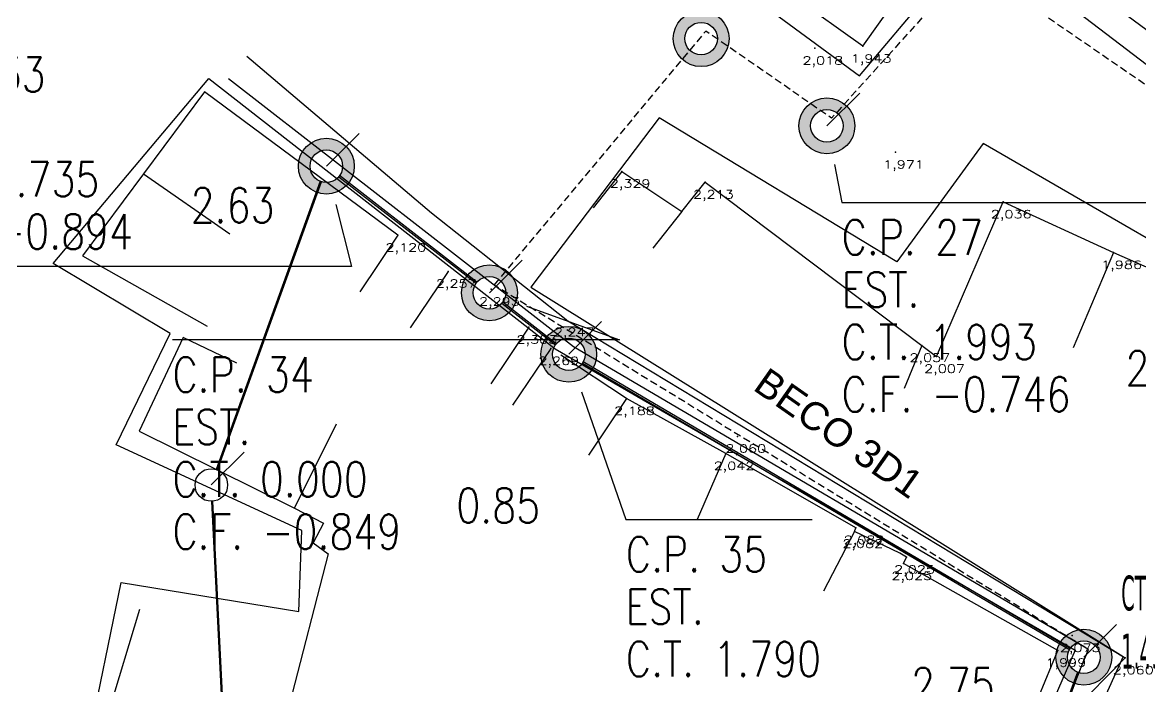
# Model space of a CAD drawing. Extents: x -160 to 364724, y -100 to 7353297.
# Drawn here: x 359186.83 to 359234.85, y 7352747.04 to 7352775.59 of the extents above; entities that cross this region are included whole.
import ezdxf
from ezdxf.enums import TextEntityAlignment as Align

# ---------------------------------------------------------------- set-up
doc = ezdxf.new("R2010")
doc.units = 0
doc.header["$LTSCALE"] = 5
for name, pattern in [('CENTER2', [1.125, 0.75, -0.125, 0.125, -0.125]), ('CONTINUO', [0]), ('DASHDOT2', [12.7, 6.35, -3.175, 0, -3.175]), ('HIDDEN2', [0.1875, 0.125, -0.0625])]:
    doc.linetypes.add(name, pattern=pattern)
for name, color, linetype in [('0-quadras', 6, 'Continuous'), ('ID_TRECHO_PV', 7, 'Continuous'), ('LIN - REDE EXISTENTE SECUNDÁRIA', 2, 'Continuous'), ('LT-COTAS', 7, 'CONTINUO'), ('ortofoto', 7, 'Continuous'), ('P_Eixo', 1, 'CENTER2'), ('PONTOS-AGUA_U', 7, 'Continuous'), ('PONTOS-CAIXAS_U', 1, 'Continuous'), ('PS_PONTOS_IDENTIFICACAO_LIN', 7, 'Continuous'), ('PS_PONTOS_IDENTIFICACAO_TXT', 7, 'Continuous'), ('TUBO_PE_80_NTS194_PN_12_5', 7, 'Continuous'), ('ZZ-Carimbo Texto', 7, 'Continuous')]:
    doc.layers.add(name, color=color, linetype=linetype)
doc.layers.add('LT-ALINHAMENTO-PREDIAL', color=4, linetype='DASHDOT2', lineweight=25)
doc.styles.add('1_0250 R200', font='verdana.ttf', dxfattribs={"width": 0.4, "height": 0.4})
doc.styles.add('CARIMBO', font='arial.ttf', dxfattribs={"height": 2})
doc.styles.add('ROMANS', font='ROMANS.shx', dxfattribs={"height": 2})
doc.styles.add('simplex', font='simplex.shx', dxfattribs={"width": 0.8})
doc.styles.get("Standard").update_dxf_attribs({"font": 'arial.ttf'})
picture_1 = doc.add_image_def('image1.tif', size_in_pixel=(14710, 13573))

# ---------------------------------------------------------------- blocks, each defined once
blk = doc.blocks.new('SIMB_PONTO')
at = {"color": 0}
blk.add_point((0, 0), dxfattribs=at)
for tag in ['COTA', 'PONTO', 'DESC']:
    blk.add_attdef(tag, (0, 0), '', height=1)
blk = doc.blocks.new('*U904', base_point=(550.6981, 290.3575))
blk.add_circle((550.6981, 290.3575), 0.14)
blk = doc.blocks.new('*U905', base_point=(550.6981, 290.3575))
blk.add_circle((550.6981, 290.3575), 0.14)
blk = doc.blocks.new('*U908', base_point=(9679.1845, 9377.7927))
at = {"const_width": 0.1, "flags": 128}
blk.add_lwpolyline([(9678.9945, 9377.7927, 1), (9679.3745, 9377.7927, 1)], format="xyb", close=True, dxfattribs=at)
blk.add_circle((9679.1845, 9377.7927), 0.24)
blk = doc.blocks.new('*U909', base_point=(9679.1845, 9377.7927))
at = {"const_width": 0.1, "flags": 128}
blk.add_lwpolyline([(9678.9945, 9377.7927, 1), (9679.3745, 9377.7927, 1)], format="xyb", close=True, dxfattribs=at)
blk.add_circle((9679.1845, 9377.7927), 0.24)
blk = doc.blocks.new('*U924', base_point=(550.6981, 290.3575))
blk.add_circle((550.6981, 290.3575), 0.14)
blk = doc.blocks.new('*U925', base_point=(550.6981, 290.3575))
blk.add_circle((550.6981, 290.3575), 0.14)
blk = doc.blocks.new('*U926', base_point=(550.6981, 290.3575))
blk.add_circle((550.6981, 290.3575), 0.14)
blk = doc.blocks.new('*U927', base_point=(550.6981, 290.3575))
blk.add_circle((550.6981, 290.3575), 0.14)
blk = doc.blocks.new('*U929', base_point=(9679.1845, 9377.7927))
at = {"const_width": 0.1, "flags": 128}
blk.add_lwpolyline([(9678.9945, 9377.7927, 1), (9679.3745, 9377.7927, 1)], format="xyb", close=True, dxfattribs=at)
blk.add_circle((9679.1845, 9377.7927), 0.24)
blk = doc.blocks.new('*U930', base_point=(9679.1845, 9377.7927))
at = {"const_width": 0.1, "flags": 128}
blk.add_lwpolyline([(9678.9945, 9377.7927, 1), (9679.3745, 9377.7927, 1)], format="xyb", close=True, dxfattribs=at)
blk.add_circle((9679.1845, 9377.7927), 0.24)
blk = doc.blocks.new('*U931', base_point=(9679.1845, 9377.7927))
at = {"const_width": 0.1, "flags": 128}
blk.add_lwpolyline([(9678.9945, 9377.7927, 1), (9679.3745, 9377.7927, 1)], format="xyb", close=True, dxfattribs=at)
blk.add_circle((9679.1845, 9377.7927), 0.24)
blk = doc.blocks.new('*U932', base_point=(9679.1845, 9377.7927))
at = {"const_width": 0.1, "flags": 128}
blk.add_lwpolyline([(9678.9945, 9377.7927, 1), (9679.3745, 9377.7927, 1)], format="xyb", close=True, dxfattribs=at)
blk.add_circle((9679.1845, 9377.7927), 0.24)
blk = doc.blocks.new('*U936', base_point=(550.6981, 290.3575))
blk.add_circle((550.6981, 290.3575), 0.14)
blk = doc.blocks.new('*U937', base_point=(550.6981, 290.3575))
blk.add_circle((550.6981, 290.3575), 0.14)
blk = doc.blocks.new('*U938', base_point=(550.6981, 290.3575))
blk.add_circle((550.6981, 290.3575), 0.14)
blk = doc.blocks.new('*U939', base_point=(550.6981, 290.3575))
blk.add_circle((550.6981, 290.3575), 0.14)
blk = doc.blocks.new('*U940', base_point=(550.6981, 290.3575))
blk.add_circle((550.6981, 290.3575), 0.14)
blk = doc.blocks.new('*U943', base_point=(550.6981, 290.3575))
blk.add_circle((550.6981, 290.3575), 0.14)

msp = doc.modelspace()

# ---------------------------------------------------------------- linework, layer by layer
at = {"layer": 'ID_TRECHO_PV'}
for p, q in [((359221.381, 7352771.143), (359222.788, 7352772.55)), ((359199.885, 7352769.409), (359201.292, 7352770.816)), ((359206.887, 7352763.969), (359208.294, 7352765.376)), ((359210.293, 7352761.324), (359211.7, 7352762.731)), ((359194.946, 7352755.707), (359196.353, 7352757.114)), ((359232.415, 7352748.305), (359233.822, 7352749.712))]:
    msp.add_line(p, q, dxfattribs=at)
at = {"layer": 'LIN - REDE EXISTENTE SECUNDÁRIA'}
msp.add_lwpolyline([(359225.263, 7352734.808), (359228.184, 7352743.597), (359230.586, 7352743.714), (359232.614, 7352748.634), (359210.492, 7352761.652), (359195.684, 7352773.156)], dxfattribs=at)
at = {"layer": 'LT-ALINHAMENTO-PREDIAL', "color": 8, "flags": 128}
for points, elevation in [([(359222.929, 7352774.563), (359227.836, 7352781.513), (359225.756, 7352783.221)], 1.943), ([(359232.501, 7352781.778), (359230.38, 7352778.784), (359235.342, 7352775.102), (359237.054, 7352777.075), (359243.276, 7352772.344), (359243.439, 7352772.527)], 1.958), ([(359222.929, 7352774.563), (359218.997, 7352777.368)], 1.943), ([(359210.181, 7352762.806), (359204.396, 7352767.387), (359196.476, 7352774.117)], 2.247), ([(359212.581, 7352769.186), (359215.154, 7352767.455), (359216.156, 7352768.721), (359225.451, 7352761.704), (359226.082, 7352761.231)], 2.329), ([(359226.082, 7352761.231), (359228.943, 7352767.87), (359233.684, 7352765.697), (359238.234, 7352763.698), (359239.068, 7352765.108), (359240.05, 7352766.886), (359248.087, 7352760.436), (359251.079, 7352759.595), (359254.371, 7352758.181), (359254.156, 7352757.597), (359257.345, 7352756.553), (359256.952, 7352755.243), (359262.772, 7352753.35), (359266.963, 7352750.943), (359269.794, 7352750.225), (359269.609, 7352749.56), (359269.942, 7352749.446), (359276.661, 7352747.733)], 2.007), ([(359202.951, 7352766.441), (359201.318, 7352764.011)], 1.735), ([(359227.781, 7352744.551), (359229.487, 7352744.193), (359231.294, 7352748.599), (359224.672, 7352752.326), (359224.791, 7352752.602), (359224.513, 7352752.777), (359222.568, 7352753.712), (359222.627, 7352753.871), (359217.042, 7352757.054), (359212.769, 7352759.422), (359209.518, 7352761.569), (359208.576, 7352762.484), (359205.113, 7352764.889), (359202.951, 7352766.441)], 1.735), ([(359233.684, 7352765.697), (359231.952, 7352761.603)], 1.986), ([(359205.113, 7352764.889), (359203.48, 7352762.459)], 1.735), ([(359208.576, 7352762.484), (359206.943, 7352760.054)], 1.735), ([(359210.181, 7352762.806), (359234.188, 7352748.276)], 2.247), ([(359209.518, 7352761.569), (359207.885, 7352759.139)], 1.735), ([(359212.769, 7352759.422), (359211.136, 7352756.992)], 1.735), ([(359217.042, 7352757.054), (359215.813, 7352754.222)], 1.735), ([(359222.568, 7352753.712), (359221.228, 7352751.149)], 1.735), ([(359231.14, 7352741.963), (359231.39, 7352743.29), (359231.885, 7352745.075), (359231.444, 7352745.487), (359234.188, 7352748.276), (359234.188, 7352748.276)], 1.709)]:
    msp.add_lwpolyline(points, dxfattribs=dict(at, elevation=elevation))
at = {"layer": 'LT-ALINHAMENTO-PREDIAL', "color": 8, "ltscale": 3, "flags": 128}
for points, elevation in [([(359202.951, 7352766.441), (359194.65, 7352772.602), (359192.033, 7352769.076)], 1.735), ([(359212.581, 7352769.186), (359211.339, 7352767.618)], 2.329), ([(359192.033, 7352769.076), (359189.415, 7352765.549), (359194.765, 7352762.534)], 1.735), ([(359192.033, 7352769.076), (359195.743, 7352766.5)], 1.735), ([(359215.154, 7352767.455), (359213.912, 7352765.887)], 2.213), ([(359225.451, 7352761.704), (359224.692, 7352759.854)], 2.057), ([(359197.523, 7352743.699), (359190.505, 7352745.81), (359191.876, 7352750.368)], 1.735)]:
    msp.add_lwpolyline(points, dxfattribs=dict(at, elevation=elevation))
for points in [[(359196.047, 7352760.949), (359193.736, 7352762.053), (359191.841, 7352758.016), (359198.516, 7352754.706), (359200.315, 7352758.334)], [(359198.516, 7352754.706), (359199.761, 7352754.07), (359199.326, 7352753.22), (359199.957, 7352752.743), (359198.291, 7352746.251)]]:
    msp.add_lwpolyline(points, dxfattribs=at)
at = {"layer": 'PS_PONTOS_IDENTIFICACAO_LIN', "linetype": 'Continuous'}
for points in [[(359221.703, 7352769.474), (359222.016, 7352767.852), (359241.216, 7352767.852)], [(359200.296, 7352767.76), (359200.959, 7352765.099), (359181.759, 7352765.099)], [(359208.486, 7352763.392), (359212.48, 7352761.949), (359193.28, 7352761.949)]]:
    msp.add_lwpolyline(points, dxfattribs=at)
at = {"layer": 'TUBO_PE_80_NTS194_PN_12_5', "linetype": 'Continuous'}
for points in [[(359195.183, 7352756.365), (359195.213, 7352756.355), (359199.678, 7352768.74), (359199.648, 7352768.75), (359199.618, 7352768.761), (359195.154, 7352756.376)], [(359200.438, 7352768.98), (359200.418, 7352768.955), (359206.316, 7352764.374), (359206.335, 7352764.398), (359206.354, 7352764.423), (359200.457, 7352769.005)], [(359207.44, 7352763.54), (359207.42, 7352763.515), (359209.722, 7352761.728), (359209.741, 7352761.753), (359209.76, 7352761.778), (359207.459, 7352763.565)], [(359194.981, 7352755.008), (359194.949, 7352755.007), (359195.497, 7352744.106), (359195.528, 7352744.108), (359195.559, 7352744.109), (359195.012, 7352755.01)], [(359232.171, 7352747.649), (359232.141, 7352747.66), (359230.518, 7352743.3), (359230.547, 7352743.289), (359230.577, 7352743.278), (359232.2, 7352747.639)]]:
    msp.add_lwpolyline(points, close=True, dxfattribs=at)

# ---------------------------------------------------------------- block references
at = {"layer": 'LT-COTAS'}
ref = msp.add_blockref('SIMB_PONTO', (359220.856, 7352774.476, 2.018), dxfattribs=at)
ref.add_attrib('COTA', '2,018', dxfattribs={"layer": '0', "color": 8, "height": 0.35, "style": 'simplex', "width": 1.3125, "flags": 8}).set_placement((359220.331, 7352773.776), (359222.081, 7352773.776), align=Align.FIT)
ref = msp.add_blockref('SIMB_PONTO', (359220.856, 7352774.476, 2.018), dxfattribs=at)
ref.add_attrib('COTA', '2,018', dxfattribs={"layer": '0', "color": 8, "height": 0.35, "style": 'simplex', "width": 1.3125, "flags": 8}).set_placement((359220.331, 7352773.776), (359222.081, 7352773.776), align=Align.FIT)
for p in [(359220.856, 7352774.476, 2.018), (359220.856, 7352774.476, 2.018), (359222.929, 7352774.563, 1.943), (359222.929, 7352774.563, 1.943), (359224.321, 7352770.01, 1.971), (359224.321, 7352770.01, 1.971), (359212.581, 7352769.186, 2.329), (359212.581, 7352769.186, 2.329), (359216.156, 7352768.721, 2.213), (359216.156, 7352768.721, 2.213), (359228.943, 7352767.87, 2.036), (359228.943, 7352767.87, 2.036), (359202.951, 7352766.441, 2.12), (359233.684, 7352765.697, 1.986), (359233.684, 7352765.697, 1.986), (359205.113, 7352764.889, 2.257), (359206.968, 7352764.12, 2.293), (359208.576, 7352762.484, 2.303), (359210.181, 7352762.806, 2.247), (359209.518, 7352761.569, 2.269), (359225.451, 7352761.704, 2.057), (359225.451, 7352761.704, 2.057), (359212.769, 7352759.422, 2.188), (359217.042, 7352757.054, 2.042), (359222.627, 7352753.871, 2.082), (359222.568, 7352753.712, 2.082), (359224.672, 7352752.326, 2.025), (359224.791, 7352752.602, 2.025), (359231.908, 7352749.237, 2.073), (359231.294, 7352748.599, 1.999), (359234.188, 7352748.276, 2.06)]:
    msp.add_blockref('SIMB_PONTO', p, dxfattribs=at)
ref = msp.add_blockref('SIMB_PONTO', (359222.929, 7352774.563, 1.943), dxfattribs=at)
ref.add_attrib('COTA', '1,943', dxfattribs={"layer": '0', "color": 8, "height": 0.35, "style": 'simplex', "width": 1.3125, "flags": 8}).set_placement((359222.404, 7352773.863), (359224.154, 7352773.863), align=Align.FIT)
ref = msp.add_blockref('SIMB_PONTO', (359222.929, 7352774.563, 1.943), dxfattribs=at)
ref.add_attrib('COTA', '1,943', dxfattribs={"layer": '0', "color": 8, "height": 0.35, "style": 'simplex', "width": 1.3125, "flags": 8}).set_placement((359222.404, 7352773.863), (359224.154, 7352773.863), align=Align.FIT)
ref = msp.add_blockref('SIMB_PONTO', (359224.321, 7352770.01, 1.971), dxfattribs=at)
ref.add_attrib('COTA', '1,971', dxfattribs={"layer": '0', "color": 8, "height": 0.35, "style": 'simplex', "width": 1.478873, "flags": 8}).set_placement((359223.796, 7352769.31), (359225.546, 7352769.31), align=Align.FIT)
ref = msp.add_blockref('SIMB_PONTO', (359224.321, 7352770.01, 1.971), dxfattribs=at)
ref.add_attrib('COTA', '1,971', dxfattribs={"layer": '0', "color": 8, "height": 0.35, "style": 'simplex', "width": 1.478873, "flags": 8}).set_placement((359223.796, 7352769.31), (359225.546, 7352769.31), align=Align.FIT)
ref = msp.add_blockref('SIMB_PONTO', (359212.581, 7352769.186, 2.329), dxfattribs=at)
ref.add_attrib('COTA', '2,329', dxfattribs={"layer": '0', "color": 8, "height": 0.35, "style": 'simplex', "width": 1.26506, "flags": 8}).set_placement((359212.056, 7352768.486), (359213.806, 7352768.486), align=Align.FIT)
ref = msp.add_blockref('SIMB_PONTO', (359212.581, 7352769.186, 2.329), dxfattribs=at)
ref.add_attrib('COTA', '2,329', dxfattribs={"layer": '0', "color": 8, "height": 0.35, "style": 'simplex', "width": 1.26506, "flags": 8}).set_placement((359212.056, 7352768.486), (359213.806, 7352768.486), align=Align.FIT)
ref = msp.add_blockref('SIMB_PONTO', (359216.156, 7352768.721, 2.213), dxfattribs=at)
ref.add_attrib('COTA', '2,213', dxfattribs={"layer": '0', "color": 8, "height": 0.35, "style": 'simplex', "width": 1.3125, "flags": 8}).set_placement((359215.631, 7352768.021), (359217.381, 7352768.021), align=Align.FIT)
ref = msp.add_blockref('SIMB_PONTO', (359216.156, 7352768.721, 2.213), dxfattribs=at)
ref.add_attrib('COTA', '2,213', dxfattribs={"layer": '0', "color": 8, "height": 0.35, "style": 'simplex', "width": 1.3125, "flags": 8}).set_placement((359215.631, 7352768.021), (359217.381, 7352768.021), align=Align.FIT)
ref = msp.add_blockref('SIMB_PONTO', (359228.943, 7352767.87, 2.036), dxfattribs=at)
ref.add_attrib('COTA', '2,036', dxfattribs={"layer": '0', "color": 8, "height": 0.35, "style": 'simplex', "width": 1.26506, "flags": 8}).set_placement((359228.418, 7352767.17), (359230.168, 7352767.17), align=Align.FIT)
ref = msp.add_blockref('SIMB_PONTO', (359228.943, 7352767.87, 2.036), dxfattribs=at)
ref.add_attrib('COTA', '2,036', dxfattribs={"layer": '0', "color": 8, "height": 0.35, "style": 'simplex', "width": 1.26506, "flags": 8}).set_placement((359228.418, 7352767.17), (359230.168, 7352767.17), align=Align.FIT)
ref = msp.add_blockref('SIMB_PONTO', (359202.951, 7352766.441, 2.12), dxfattribs=at)
ref.add_attrib('COTA', '2,120', dxfattribs={"layer": '0', "color": 8, "height": 0.35, "style": 'simplex', "width": 1.3125, "flags": 8}).set_placement((359202.426, 7352765.741), (359204.176, 7352765.741), align=Align.FIT)
ref = msp.add_blockref('SIMB_PONTO', (359233.684, 7352765.697, 1.986), dxfattribs=at)
ref.add_attrib('COTA', '1,986', dxfattribs={"layer": '0', "color": 8, "height": 0.35, "style": 'simplex', "width": 1.329114, "flags": 8}).set_placement((359233.159, 7352764.997), (359234.909, 7352764.997), align=Align.FIT)
ref = msp.add_blockref('SIMB_PONTO', (359233.684, 7352765.697, 1.986), dxfattribs=at)
ref.add_attrib('COTA', '1,986', dxfattribs={"layer": '0', "color": 8, "height": 0.35, "style": 'simplex', "width": 1.329114, "flags": 8}).set_placement((359233.159, 7352764.997), (359234.909, 7352764.997), align=Align.FIT)
ref = msp.add_blockref('SIMB_PONTO', (359205.113, 7352764.889, 2.257), dxfattribs=at)
ref.add_attrib('COTA', '2,257', dxfattribs={"layer": '0', "color": 8, "height": 0.35, "style": 'simplex', "width": 1.25, "flags": 8}).set_placement((359204.588, 7352764.189), (359206.338, 7352764.189), align=Align.FIT)
ref = msp.add_blockref('SIMB_PONTO', (359206.968, 7352764.12, 2.293), dxfattribs=at)
ref.add_attrib('COTA', '2,293', dxfattribs={"layer": '0', "color": 8, "height": 0.35, "style": 'simplex', "width": 1.25, "flags": 8}).set_placement((359206.443, 7352763.42), (359208.193, 7352763.42), align=Align.FIT)
ref = msp.add_blockref('SIMB_PONTO', (359208.576, 7352762.484, 2.303), dxfattribs=at)
ref.add_attrib('COTA', '2,303', dxfattribs={"layer": '0', "color": 8, "height": 0.35, "style": 'simplex', "width": 1.25, "flags": 8}).set_placement((359208.051, 7352761.784), (359209.801, 7352761.784), align=Align.FIT)
ref = msp.add_blockref('SIMB_PONTO', (359210.181, 7352762.806, 2.247), dxfattribs=at)
ref.add_attrib('COTA', '2,247', dxfattribs={"layer": '0', "color": 8, "height": 0.35, "style": 'simplex', "width": 1.25, "flags": 8}).set_placement((359209.656, 7352762.106), (359211.406, 7352762.106), align=Align.FIT)
ref = msp.add_blockref('SIMB_PONTO', (359209.518, 7352761.569, 2.269), dxfattribs=at)
ref.add_attrib('COTA', '2,269', dxfattribs={"layer": '0', "color": 8, "height": 0.35, "style": 'simplex', "width": 1.26506, "flags": 8}).set_placement((359208.993, 7352760.869), (359210.743, 7352760.869), align=Align.FIT)
ref = msp.add_blockref('SIMB_PONTO', (359212.769, 7352759.422, 2.188), dxfattribs=at)
ref.add_attrib('COTA', '2,188', dxfattribs={"layer": '0', "color": 8, "height": 0.35, "style": 'simplex', "width": 1.3125, "flags": 8}).set_placement((359212.244, 7352758.722), (359213.994, 7352758.722), align=Align.FIT)
ref = msp.add_blockref('SIMB_PONTO', (359222.627, 7352753.871, 2.082), dxfattribs=at)
ref.add_attrib('COTA', '2,082', dxfattribs={"layer": '0', "color": 8, "height": 0.35, "style": 'simplex', "width": 1.25, "flags": 8}).set_placement((359222.102, 7352753.171), (359223.852, 7352753.171), align=Align.FIT)
ref = msp.add_blockref('SIMB_PONTO', (359222.568, 7352753.712, 2.082), dxfattribs=at)
ref.add_attrib('COTA', '2,082', dxfattribs={"layer": '0', "color": 8, "height": 0.35, "style": 'simplex', "width": 1.25, "flags": 8}).set_placement((359222.043, 7352753.012), (359223.793, 7352753.012), align=Align.FIT)
ref = msp.add_blockref('SIMB_PONTO', (359224.672, 7352752.326, 2.025), dxfattribs=at)
ref.add_attrib('COTA', '2,025', dxfattribs={"layer": '0', "color": 8, "height": 0.35, "style": 'simplex', "width": 1.25, "flags": 8}).set_placement((359224.147, 7352751.626), (359225.897, 7352751.626), align=Align.FIT)
ref = msp.add_blockref('SIMB_PONTO', (359224.791, 7352752.602, 2.025), dxfattribs=at)
ref.add_attrib('COTA', '2,025', dxfattribs={"layer": '0', "color": 8, "height": 0.35, "style": 'simplex', "width": 1.25, "flags": 8}).set_placement((359224.266, 7352751.902), (359226.016, 7352751.902), align=Align.FIT)
ref = msp.add_blockref('SIMB_PONTO', (359231.908, 7352749.237, 2.073), dxfattribs=at)
ref.add_attrib('COTA', '2,073', dxfattribs={"layer": '0', "color": 8, "height": 0.35, "style": 'simplex', "width": 1.25, "flags": 8}).set_placement((359231.383, 7352748.537), (359233.133, 7352748.537), align=Align.FIT)
ref = msp.add_blockref('SIMB_PONTO', (359231.294, 7352748.599, 1.999), dxfattribs=at)
ref.add_attrib('COTA', '1,999', dxfattribs={"layer": '0', "color": 8, "height": 0.35, "style": 'simplex', "width": 1.329114, "flags": 8}).set_placement((359230.769, 7352747.899), (359232.519, 7352747.899), align=Align.FIT)
ref = msp.add_blockref('SIMB_PONTO', (359234.188, 7352748.276, 2.06), dxfattribs=at)
ref.add_attrib('COTA', '2,060', dxfattribs={"layer": '0', "color": 8, "height": 0.35, "style": 'simplex', "width": 1.25, "flags": 8}).set_placement((359233.663, 7352747.576), (359235.413, 7352747.576), align=Align.FIT)
at = {"layer": 'PONTOS-AGUA_U', "xscale": 5, "yscale": 5, "zscale": 5}
for name, p in [('*U905', (359215.979, 7352774.89)), ('*U904', (359221.381, 7352771.143)), ('*U936', (359221.381, 7352771.143)), ('*U925', (359199.885, 7352769.409)), ('*U938', (359199.885, 7352769.409)), ('*U924', (359206.887, 7352763.969)), ('*U937', (359206.887, 7352763.969)), ('*U926', (359210.293, 7352761.324)), ('*U939', (359210.293, 7352761.324)), ('*U943', (359194.946, 7352755.707)), ('*U927', (359232.415, 7352748.305)), ('*U940', (359232.415, 7352748.305))]:
    msp.add_blockref(name, p, dxfattribs=at)
at = {"layer": 'PONTOS-CAIXAS_U', "xscale": 5, "yscale": 5, "zscale": 5}
for name, p in [('*U908', (359215.979, 7352774.89)), ('*U909', (359221.381, 7352771.143)), ('*U929', (359199.885, 7352769.409)), ('*U930', (359206.887, 7352763.969)), ('*U931', (359210.293, 7352761.324)), ('*U932', (359232.415, 7352748.305))]:
    msp.add_blockref(name, p, dxfattribs=at)

# ---------------------------------------------------------------- texts
at = {"layer": 'LIN - REDE EXISTENTE SECUNDÁRIA', "insert": (359234.02, 7352751.816), "char_height": 1.5, "width": 2.69755, "attachment_point": 1, "style": '1_0250 R200'}
msp.add_mtext('CT GI 1.45', dxfattribs=at)
at = {"layer": 'PS_PONTOS_IDENTIFICACAO_TXT', "style": 'ROMANS', "width": 0.8}
for s, p in [('C.P. 33', (359181.759, 7352772.599)), ('C.T. 1.735', (359181.759, 7352768.099)), ('2.63', (359194.059, 7352766.974)), ('C.F. -0.894', (359181.759, 7352765.849)), ('C.P. 27', (359222.016, 7352765.602)), ('EST. ', (359222.016, 7352763.352)), ('2.74', (359234.201, 7352759.977)), ('C.P. 34', (359193.28, 7352759.699)), ('EST. ', (359193.28, 7352757.449)), ('C.T. 0.000', (359193.28, 7352755.199)), ('0.85', (359205.466, 7352754.074)), ('C.F. -0.849', (359193.28, 7352752.949)), ('C.P. 35', (359212.747, 7352751.974)), ('EST. ', (359212.747, 7352749.724)), ('C.T. 1.790', (359212.747, 7352747.474)), ('2.75', (359224.99, 7352746.349))]:
    msp.add_text(s, height=1.5, dxfattribs=at).set_placement(p)

# ---------------------------------------------------------------- next in the draw order: wipeouts: each hides what was drawn before it
at = {"linetype": 'Continuous', "ltscale": 4}
msp.add_wipeout([(359217.657, 7352759.639), (359224.779, 7352754.638), (359225.975, 7352756.342), (359218.854, 7352761.343)], dxfattribs=at).dxf.layer = 'ZZ-Carimbo Texto'

# ---------------------------------------------------------------- next in the draw order: wipeouts: each hides what was drawn before it
msp.add_wipeout([(359217.657, 7352759.639), (359224.779, 7352754.638), (359225.975, 7352756.342), (359218.854, 7352761.343)], dxfattribs=at).dxf.layer = 'ZZ-Carimbo Texto'

# ---------------------------------------------------------------- next in the draw order: linework, layer by layer
at = {"layer": '0-quadras', "color": 5, "lineweight": 30, "ltscale": 0.3}
for points in [[(359218.141, 7352776.721), (359222.784, 7352773.286), (359227.859, 7352779.323), (359235.693, 7352773.332), (359237.225, 7352775.978), (359255.21, 7352762.456), (359264.218, 7352758.975), (359263.614, 7352756.701), (359276.4, 7352751.68), (359282.795, 7352778.061)], [(359189.623, 7352744.465), (359191.074, 7352751.518), (359198.703, 7352750.269), (359198.838, 7352753.745), (359190.864, 7352757.429), (359193.173, 7352762.212), (359188.154, 7352765.222), (359194.846, 7352773.183), (359209.711, 7352761.561), (359232.04, 7352748.611), (359230.032, 7352743.989)]]:
    msp.add_lwpolyline(points, dxfattribs=at)
msp.add_lwpolyline([(359256.58, 7352757.24), (359238.726, 7352768.343), (359236.997, 7352765.233), (359228.087, 7352770.379), (359224.388, 7352765.295), (359214.183, 7352771.489), (359208.665, 7352764.216), (359234.097, 7352748.336), (359231.168, 7352741.834), (359228.147, 7352742.666), (359223.799, 7352723.913), (359223.935, 7352722.251), (359236.923, 7352718.896), (359272.371, 7352716.36), (359273.833, 7352731.47), (359276.03, 7352748.378)], close=True, dxfattribs=at)
at = {"layer": 'P_Eixo', "color": 1, "linetype": 'HIDDEN2', "ltscale": 0.5, "flags": 128}
msp.add_lwpolyline([(359281.639, 7352748.405), (359269.847, 7352752.211), (359247.496, 7352764.366), (359227.534, 7352778.084), (359221.58, 7352771.471), (359216.178, 7352775.218), (359207.086, 7352764.298)], dxfattribs=at)
at = {"layer": 'P_Eixo', "color": 1, "linetype": 'HIDDEN2', "ltscale": 0.5, "elevation": 2.195, "flags": 128}
msp.add_lwpolyline([(359277.925, 7352713.464), (359249.063, 7352716.364), (359223.58, 7352720.225), (359223.153, 7352721.746), (359225.721, 7352734.903), (359228.184, 7352743.597), (359230.586, 7352743.714), (359232.614, 7352748.634), (359207.086, 7352764.298)], dxfattribs=at)
at = {"layer": 'PS_PONTOS_IDENTIFICACAO_LIN', "linetype": 'Continuous'}
msp.add_lwpolyline([(359210.848, 7352759.718), (359212.747, 7352754.224), (359220.752, 7352754.224)], dxfattribs=at)

# ---------------------------------------------------------------- next in the draw order: block references
at = {"layer": 'LT-COTAS'}
ref = msp.add_blockref('SIMB_PONTO', (359225.451, 7352761.704, 2.057), dxfattribs=at)
ref.add_attrib('COTA', '2,057', dxfattribs={"layer": '0', "color": 8, "height": 0.35, "style": 'simplex', "width": 1.25, "flags": 8}).set_placement((359224.926, 7352761.004), (359226.676, 7352761.004), align=Align.FIT)
ref = msp.add_blockref('SIMB_PONTO', (359225.451, 7352761.704, 2.057), dxfattribs=at)
ref.add_attrib('COTA', '2,057', dxfattribs={"layer": '0', "color": 8, "height": 0.35, "style": 'simplex', "width": 1.25, "flags": 8}).set_placement((359224.926, 7352761.004), (359226.676, 7352761.004), align=Align.FIT)
ref = msp.add_blockref('SIMB_PONTO', (359226.082, 7352761.231, 2.007), dxfattribs=at)
ref.add_attrib('COTA', '2,007', dxfattribs={"layer": '0', "color": 8, "height": 0.35, "style": 'simplex', "width": 1.25, "flags": 8}).set_placement((359225.557, 7352760.531), (359227.307, 7352760.531), align=Align.FIT)
ref = msp.add_blockref('SIMB_PONTO', (359226.082, 7352761.231, 2.007), dxfattribs=at)
ref.add_attrib('COTA', '2,007', dxfattribs={"layer": '0', "color": 8, "height": 0.35, "style": 'simplex', "width": 1.25, "flags": 8}).set_placement((359225.557, 7352760.531), (359227.307, 7352760.531), align=Align.FIT)
for p in [(359226.082, 7352761.231, 2.007), (359226.082, 7352761.231, 2.007), (359217.546, 7352757.797, 2.06)]:
    msp.add_blockref('SIMB_PONTO', p, dxfattribs=at)
ref = msp.add_blockref('SIMB_PONTO', (359217.546, 7352757.797, 2.06), dxfattribs=at)
ref.add_attrib('COTA', '2,060', dxfattribs={"layer": '0', "color": 8, "height": 0.35, "style": 'simplex', "width": 1.25, "flags": 8}).set_placement((359217.021, 7352757.097), (359218.771, 7352757.097), align=Align.FIT)
ref = msp.add_blockref('SIMB_PONTO', (359217.042, 7352757.054, 2.042), dxfattribs=at)
ref.add_attrib('COTA', '2,042', dxfattribs={"layer": '0', "color": 8, "height": 0.35, "style": 'simplex', "width": 1.25, "flags": 8}).set_placement((359216.517, 7352756.354), (359218.267, 7352756.354), align=Align.FIT)

# ---------------------------------------------------------------- next in the draw order: texts
at = {"layer": 'PS_PONTOS_IDENTIFICACAO_TXT', "style": 'ROMANS', "width": 0.8}
for s, p in [('C.T. 1.993', (359222.016, 7352761.102)), ('C.F. -0.746', (359222.016, 7352758.852))]:
    msp.add_text(s, height=1.5, dxfattribs=at).set_placement(p)
at = {"layer": 'ZZ-Carimbo Texto', "linetype": 'Continuous', "ltscale": 4, "style": 'CARIMBO'}
msp.add_text('BECO 3D1', height=1.2, rotation=324.9226, dxfattribs=at).set_placement((359221.892, 7352757.937), align=Align.MIDDLE_CENTER)

# ---------------------------------------------------------------- next in the draw order: pictures from other files: only their frames are drawn
image = msp.add_image(picture_1, insert=(359073.892, 7352258.636), size_in_units=(734.398, 677.634), dxfattribs=dict(fade=70))
image.dxf.flags = 14
at = {"layer": 'ortofoto'}
image = msp.add_image(picture_1, insert=(359073.892, 7352258.636), size_in_units=(734.398, 677.634), dxfattribs=dict(at, fade=29))
image.dxf.flags = 14

# ---------------------------------------------------------------- next in the draw order: wipeouts: each hides what was drawn before it
at = {"linetype": 'Continuous', "ltscale": 4}
msp.add_wipeout([(359217.657, 7352759.639), (359224.779, 7352754.638), (359225.975, 7352756.342), (359218.854, 7352761.343)], dxfattribs=at).dxf.layer = 'ZZ-Carimbo Texto'

# ---------------------------------------------------------------- next in the draw order: wipeouts: each hides what was drawn before it
msp.add_wipeout([(359217.657, 7352759.639), (359224.779, 7352754.638), (359225.975, 7352756.342), (359218.854, 7352761.343)], dxfattribs=at).dxf.layer = 'ZZ-Carimbo Texto'

# ---------------------------------------------------------------- next in the draw order: linework, layer by layer
at = {"layer": 'TUBO_PE_80_NTS194_PN_12_5', "linetype": 'Continuous'}
msp.add_lwpolyline([(359210.896, 7352760.969), (359210.88, 7352760.942), (359231.796, 7352748.633), (359231.812, 7352748.66), (359231.828, 7352748.687), (359210.912, 7352760.996)], close=True, dxfattribs=at)

# ---------------------------------------------------------------- next in the draw order: texts
at = {"layer": 'ZZ-Carimbo Texto', "linetype": 'Continuous', "ltscale": 4, "style": 'CARIMBO'}
msp.add_text('BECO 3D1', height=1.2, rotation=324.9226, dxfattribs=at).set_placement((359221.892, 7352757.937), align=Align.MIDDLE_CENTER)

doc.saveas('drawing.dxf')
